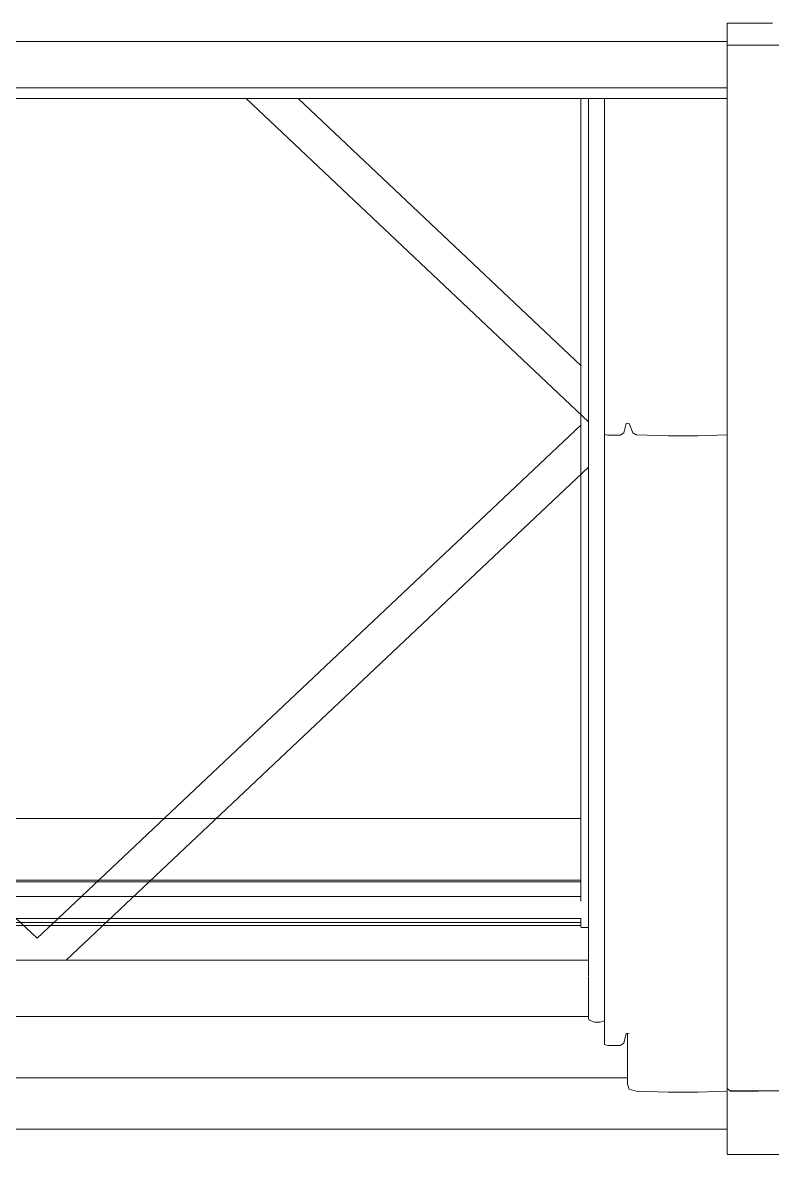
# Model space of a CAD drawing. Header units: metres. Extents: x -3 to 171, y -23 to 41.
# Drawn here: x 15.045 to 15.455, y -15.047 to -14.428 of the extents above; entities that cross this region are included whole.
import ezdxf

# ---------------------------------------------------------------- set-up
doc = ezdxf.new("R2010")
doc.units = ezdxf.units.M
doc.header["$MEASUREMENT"] = 0
for name, pattern in [('Achse', [0.004, 0.002, -0.001, 0, -0.001]), ('Baufluchtlinie', [0.013, 0.008, -0.005]), ('Wipeout_Contour', [1, 0, -1])]:
    doc.linetypes.add(name, pattern=pattern)
for name, color, linetype in [('6._Dach PP STG1_1_000 Achsraster', 7, 'Continuous'), ('6._Dach PP STG1_1_325 Dachfenster', 7, 'Continuous'), ('6._Dach PP STG1_1_Neubau_840 Baulinien', 7, 'Continuous')]:
    doc.layers.add(name, color=color, linetype=linetype)

msp = doc.modelspace()

# ---------------------------------------------------------------- linework, layer by layer
at = {"layer": '6._Dach PP STG1_1_000 Achsraster', "color": 5, "linetype": 'Achse', "lineweight": 0, "ltscale": 1000}
msp.add_line((-1.5, -15), (21, -15), dxfattribs=at)
at = {"layer": '6._Dach PP STG1_1_Neubau_840 Baulinien', "color": 1, "linetype": 'Baufluchtlinie', "lineweight": 25, "ltscale": 1000, "true_color": 0xfb0106, "flags": 128}
msp.add_lwpolyline([(-3.0225, -14.98287), (0, -15), (18.98764, -15.00055), (22.9775, -15.00378)], dxfattribs=at)

# ---------------------------------------------------------------- wipeouts: each hides what was drawn before it
at = {"color": 254, "linetype": 'Wipeout_Contour', "lineweight": 0, "ltscale": 84.611216}
msp.add_wipeout([(15.43035, -14.43142), (15.43035, -14.44058), (15.47031, -14.44058), (15.46995, -14.43142)], dxfattribs=at).dxf.layer = '6._Dach PP STG1_1_325 Dachfenster'
at = {"color": 254, "linetype": 'Wipeout_Contour', "lineweight": 0, "ltscale": 129.236386}
msp.add_wipeout([(15.35505, -14.46976), (15.35455, -14.46976), (15.35455, -14.94961), (15.35465, -14.97173), (15.35455, -14.97286), (15.35505, -14.97371)], dxfattribs=at).dxf.layer = '6._Dach PP STG1_1_325 Dachfenster'
at = {"color": 254, "linetype": 'Wipeout_Contour', "lineweight": 0, "ltscale": 84.725262}
msp.add_wipeout([(15.37525, -14.64745), (15.37605, -14.64717), (15.37605, -14.46976), (15.37525, -14.46976)], dxfattribs=at).dxf.layer = '6._Dach PP STG1_1_325 Dachfenster'
at = {"color": 254, "linetype": 'Wipeout_Contour', "lineweight": 0, "ltscale": 85.138409}
msp.add_wipeout([(15.43035, -15.02858), (14.67595, -15.02858), (14.67595, -15.03311), (15.43035, -15.03311)], dxfattribs=at).dxf.layer = '6._Dach PP STG1_1_325 Dachfenster'
at = {"color": 254, "linetype": 'Wipeout_Contour', "lineweight": 0, "ltscale": 86.297905}
msp.add_wipeout([(15.43035, -15.04027), (15.43035, -15.04449), (15.47314, -15.04449), (15.47218, -15.04027)], dxfattribs=at).dxf.layer = '6._Dach PP STG1_1_325 Dachfenster'

# ---------------------------------------------------------------- next in the draw order: wipeouts: each hides what was drawn before it
at = {"color": 254, "linetype": 'Wipeout_Contour', "lineweight": 0, "ltscale": 126.43516}
msp.add_wipeout([(15.43035, -14.42846), (15.43035, -14.43142), (15.46995, -14.43142), (15.46995, -14.42938), (15.45515, -14.42938), (15.45515, -14.42846)], dxfattribs=at).dxf.layer = '6._Dach PP STG1_1_325 Dachfenster'
at = {"color": 254, "linetype": 'Wipeout_Contour', "lineweight": 0, "ltscale": 85.130641}
msp.add_wipeout([(15.35505, -14.46976), (15.35505, -14.97371), (15.35785, -14.97484), (15.35785, -14.46976)], dxfattribs=at).dxf.layer = '6._Dach PP STG1_1_325 Dachfenster'
at = {"color": 254, "linetype": 'Wipeout_Contour', "lineweight": 0, "ltscale": 84.727845}
msp.add_wipeout([(15.37605, -14.64717), (15.37685, -14.64738), (15.37685, -14.46976), (15.37605, -14.46976)], dxfattribs=at).dxf.layer = '6._Dach PP STG1_1_325 Dachfenster'
at = {"color": 254, "linetype": 'Wipeout_Contour', "lineweight": 0, "ltscale": 64.169413}
msp.add_wipeout([(15.43035, -15.04683), (15.47584, -15.04719), (15.47485, -15.04689)], dxfattribs=at).dxf.layer = '6._Dach PP STG1_1_325 Dachfenster'

# ---------------------------------------------------------------- next in the draw order: wipeouts: each hides what was drawn before it
at = {"color": 254, "linetype": 'Wipeout_Contour', "lineweight": 0, "ltscale": 167.990583}
msp.add_wipeout([(14.75175, -14.67124), (15.03727, -14.9409), (15.06902, -14.9409), (15.35455, -14.67124), (15.35455, -14.6465), (15.16741, -14.46976), (14.93889, -14.46976), (14.75175, -14.6465)], dxfattribs=at).dxf.layer = '6._Dach PP STG1_1_325 Dachfenster'
at = {"color": 254, "linetype": 'Wipeout_Contour', "lineweight": 0, "ltscale": 84.717104}
msp.add_wipeout([(15.37685, -14.64738), (15.37885, -14.65254), (15.37885, -14.46976), (15.37685, -14.46976)], dxfattribs=at).dxf.layer = '6._Dach PP STG1_1_325 Dachfenster'
at = {"color": 254, "linetype": 'Wipeout_Contour', "lineweight": 0, "ltscale": 84.950189}
msp.add_wipeout([(14.75165, -14.97152), (15.35465, -14.97152), (15.35465, -14.96091), (14.75165, -14.96091)], dxfattribs=at).dxf.layer = '6._Dach PP STG1_1_325 Dachfenster'
at = {"color": 254, "linetype": 'Wipeout_Contour', "lineweight": 0, "ltscale": 86.315434}
msp.add_wipeout([(15.43035, -15.04449), (15.43035, -15.04683), (15.47455, -15.04683), (15.47314, -15.04449)], dxfattribs=at).dxf.layer = '6._Dach PP STG1_1_325 Dachfenster'

# ---------------------------------------------------------------- next in the draw order: linework, layer by layer
at = {"layer": '6._Dach PP STG1_1_325 Dachfenster', "color": 7, "linetype": 'Continuous', "lineweight": 13, "ltscale": 1000, "flags": 128}
for points in [[(15.05315, -14.92902), (15.04169, -14.9182), (15.03196, -14.90901), (14.75571, -14.64812)], [(15.47584, -15.04719), (15.43035, -15.04719)]]:
    msp.add_lwpolyline(points, dxfattribs=at)

# ---------------------------------------------------------------- next in the draw order: wipeouts: each hides what was drawn before it
at = {"color": 254, "linetype": 'Wipeout_Contour', "lineweight": 0, "ltscale": 62.601722}
msp.add_wipeout([(15.16741, -14.46976), (15.35455, -14.6465), (15.35455, -14.46976)], dxfattribs=at).dxf.layer = '6._Dach PP STG1_1_325 Dachfenster'
at = {"color": 254, "linetype": 'Wipeout_Contour', "lineweight": 0, "ltscale": 84.707101}
msp.add_wipeout([(15.37395, -14.65261), (15.37525, -14.64745), (15.37525, -14.46976), (15.37395, -14.46976)], dxfattribs=at).dxf.layer = '6._Dach PP STG1_1_325 Dachfenster'
at = {"color": 254, "linetype": 'Wipeout_Contour', "lineweight": 0, "ltscale": 84.742436}
msp.add_wipeout([(15.37885, -14.46976), (15.37885, -14.65254), (15.38065, -14.6536), (15.38065, -14.46976)], dxfattribs=at).dxf.layer = '6._Dach PP STG1_1_325 Dachfenster'
at = {"color": 254, "linetype": 'Wipeout_Contour', "lineweight": 0, "ltscale": 63.890115}
msp.add_wipeout([(15.06902, -14.9409), (15.35455, -14.9409), (15.35455, -14.67124)], dxfattribs=at).dxf.layer = '6._Dach PP STG1_1_325 Dachfenster'
at = {"color": 254, "linetype": 'Wipeout_Contour', "lineweight": 0, "ltscale": 84.929012}
msp.add_wipeout([(14.75165, -14.96091), (15.35465, -14.96091), (15.35465, -14.9566), (14.75165, -14.9566)], dxfattribs=at).dxf.layer = '6._Dach PP STG1_1_325 Dachfenster'
at = {"color": 254, "linetype": 'Wipeout_Contour', "lineweight": 0, "ltscale": 64.226689}
msp.add_wipeout([(14.75165, -14.97173), (15.35465, -14.97173), (14.75165, -14.97152)], dxfattribs=at).dxf.layer = '6._Dach PP STG1_1_325 Dachfenster'

# ---------------------------------------------------------------- next in the draw order: linework, layer by layer
at = {"layer": '6._Dach PP STG1_1_325 Dachfenster', "color": 7, "linetype": 'Continuous', "lineweight": 13, "ltscale": 1000, "flags": 128}
for points in [[(15.05315, -14.92902), (15.0646, -14.9182), (15.07434, -14.90901), (15.35058, -14.64812)], [(15.35045, -14.86354), (14.75585, -14.86354)], [(15.35045, -14.89727), (14.75585, -14.89727)], [(15.35045, -14.89805), (14.75585, -14.89805)], [(15.35045, -14.90618), (14.75585, -14.90618)], [(15.35058, -14.9182), (14.75571, -14.9182)], [(15.35045, -14.9204), (14.75585, -14.9204)], [(15.35045, -14.92209), (14.75585, -14.92209)], [(15.35045, -14.92294), (15.35045, -14.9182)], [(15.35455, -14.92315), (15.35065, -14.92315)]]:
    msp.add_lwpolyline(points, dxfattribs=at)

# ---------------------------------------------------------------- next in the draw order: wipeouts: each hides what was drawn before it
at = {"color": 254, "linetype": 'Wipeout_Contour', "lineweight": 0, "ltscale": 84.715145}
msp.add_wipeout([(15.36525, -14.65389), (15.37185, -14.65389), (15.37185, -14.46976), (15.36525, -14.46976)], dxfattribs=at).dxf.layer = '6._Dach PP STG1_1_325 Dachfenster'
at = {"color": 254, "linetype": 'Wipeout_Contour', "lineweight": 0, "ltscale": 84.773981}
msp.add_wipeout([(15.38065, -14.6536), (15.39825, -14.65417), (15.39825, -14.46976), (15.38065, -14.46976)], dxfattribs=at).dxf.layer = '6._Dach PP STG1_1_325 Dachfenster'
at = {"color": 254, "linetype": 'Wipeout_Contour', "lineweight": 0, "ltscale": 84.915877}
msp.add_wipeout([(14.75165, -14.95158), (14.75165, -14.9566), (15.35465, -14.9566), (15.35465, -14.95158)], dxfattribs=at).dxf.layer = '6._Dach PP STG1_1_325 Dachfenster'

# ---------------------------------------------------------------- next in the draw order: wipeouts: each hides what was drawn before it
at = {"color": 254, "linetype": 'Wipeout_Contour', "lineweight": 0, "ltscale": 84.700501}
msp.add_wipeout([(15.36335, -14.46976), (15.36335, -14.65339), (15.36525, -14.65389), (15.36525, -14.46976)], dxfattribs=at).dxf.layer = '6._Dach PP STG1_1_325 Dachfenster'
at = {"color": 254, "linetype": 'Wipeout_Contour', "lineweight": 0, "ltscale": 84.721855}
msp.add_wipeout([(15.37185, -14.46976), (15.37185, -14.65389), (15.37395, -14.65261), (15.37395, -14.46976)], dxfattribs=at).dxf.layer = '6._Dach PP STG1_1_325 Dachfenster'
at = {"color": 254, "linetype": 'Wipeout_Contour', "lineweight": 0, "ltscale": 84.825554}
msp.add_wipeout([(15.39825, -14.46976), (15.39825, -14.65417), (15.41445, -14.65417), (15.41445, -14.46976)], dxfattribs=at).dxf.layer = '6._Dach PP STG1_1_325 Dachfenster'
at = {"color": 254, "linetype": 'Wipeout_Contour', "lineweight": 0, "ltscale": 148.70506}
msp.add_wipeout([(14.75165, -14.94988), (14.75165, -14.95073), (15.35465, -14.95073), (15.35465, -14.94988), (15.35455, -14.94882), (14.75175, -14.94882), (14.75175, -14.94961)], dxfattribs=at).dxf.layer = '6._Dach PP STG1_1_325 Dachfenster'

# ---------------------------------------------------------------- next in the draw order: wipeouts: each hides what was drawn before it
at = {"color": 254, "linetype": 'Wipeout_Contour', "lineweight": 0, "ltscale": 85.14147}
msp.add_wipeout([(15.35785, -14.46976), (15.35785, -14.97484), (15.36095, -14.97491), (15.36095, -14.46976)], dxfattribs=at).dxf.layer = '6._Dach PP STG1_1_325 Dachfenster'
at = {"color": 254, "linetype": 'Wipeout_Contour', "lineweight": 0, "ltscale": 84.869859}
msp.add_wipeout([(15.41445, -14.46976), (15.41445, -14.65417), (15.43035, -14.65366), (15.43035, -14.46976)], dxfattribs=at).dxf.layer = '6._Dach PP STG1_1_325 Dachfenster'
at = {"color": 254, "linetype": 'Wipeout_Contour', "lineweight": 0, "ltscale": 85.450763}
msp.add_wipeout([(15.37685, -14.64738), (15.37685, -14.9811), (15.37885, -14.98626), (15.37885, -14.65254)], dxfattribs=at).dxf.layer = '6._Dach PP STG1_1_325 Dachfenster'
at = {"color": 254, "linetype": 'Wipeout_Contour', "lineweight": 0, "ltscale": 84.899444}
msp.add_wipeout([(14.75175, -14.94882), (15.35455, -14.94882), (15.35455, -14.94776), (14.75175, -14.94776)], dxfattribs=at).dxf.layer = '6._Dach PP STG1_1_325 Dachfenster'

# ---------------------------------------------------------------- next in the draw order: wipeouts: each hides what was drawn before it
at = {"color": 254, "linetype": 'Wipeout_Contour', "lineweight": 0, "ltscale": 85.419607}
msp.add_wipeout([(15.43205, -14.44058), (15.43205, -15.01247), (15.46885, -15.01247), (15.46885, -14.44058)], dxfattribs=at).dxf.layer = '6._Dach PP STG1_1_325 Dachfenster'
at = {"color": 254, "linetype": 'Wipeout_Contour', "lineweight": 0, "ltscale": 85.14779}
msp.add_wipeout([(15.36095, -14.97491), (15.36335, -14.97409), (15.36335, -14.46976), (15.36095, -14.46976)], dxfattribs=at).dxf.layer = '6._Dach PP STG1_1_325 Dachfenster'
at = {"color": 254, "linetype": 'Wipeout_Contour', "lineweight": 0, "ltscale": 85.445415}
msp.add_wipeout([(15.37395, -14.65261), (15.37185, -14.65389), (15.37185, -14.98757), (15.37395, -14.9863)], dxfattribs=at).dxf.layer = '6._Dach PP STG1_1_325 Dachfenster'
at = {"color": 254, "linetype": 'Wipeout_Contour', "lineweight": 0, "ltscale": 85.495429}
msp.add_wipeout([(15.38065, -14.6536), (15.38065, -14.98732), (15.39825, -14.98789), (15.39825, -14.65417)], dxfattribs=at).dxf.layer = '6._Dach PP STG1_1_325 Dachfenster'
at = {"color": 254, "linetype": 'Wipeout_Contour', "lineweight": 0, "ltscale": 84.897037}
msp.add_wipeout([(14.75175, -14.94712), (14.75175, -14.94776), (15.35455, -14.94776), (15.35455, -14.94712)], dxfattribs=at).dxf.layer = '6._Dach PP STG1_1_325 Dachfenster'

# ---------------------------------------------------------------- next in the draw order: wipeouts: each hides what was drawn before it
at = {"color": 254, "linetype": 'Wipeout_Contour', "lineweight": 0, "ltscale": 85.36067}
msp.add_wipeout([(15.43205, -14.44058), (15.43035, -14.44058), (15.43035, -15.01121), (15.43205, -15.01247)], dxfattribs=at).dxf.layer = '6._Dach PP STG1_1_325 Dachfenster'
at = {"color": 254, "linetype": 'Wipeout_Contour', "lineweight": 0, "ltscale": 85.440823}
msp.add_wipeout([(15.37395, -14.65261), (15.37395, -14.9863), (15.37525, -14.98114), (15.37525, -14.64745)], dxfattribs=at).dxf.layer = '6._Dach PP STG1_1_325 Dachfenster'
at = {"color": 254, "linetype": 'Wipeout_Contour', "lineweight": 0, "ltscale": 85.544869}
msp.add_wipeout([(15.41445, -14.65417), (15.39825, -14.65417), (15.39825, -14.98789), (15.41445, -14.98789)], dxfattribs=at).dxf.layer = '6._Dach PP STG1_1_325 Dachfenster'
at = {"color": 254, "linetype": 'Wipeout_Contour', "lineweight": 0, "ltscale": 84.886593}
msp.add_wipeout([(14.75175, -14.94097), (14.75175, -14.94642), (15.35455, -14.94642), (15.35455, -14.94097)], dxfattribs=at).dxf.layer = '6._Dach PP STG1_1_325 Dachfenster'
at = {"color": 254, "linetype": 'Wipeout_Contour', "lineweight": 0, "ltscale": 84.907509}
msp.add_wipeout([(14.75165, -14.95073), (14.75165, -14.95158), (15.35465, -14.95158), (15.35465, -14.95073)], dxfattribs=at).dxf.layer = '6._Dach PP STG1_1_325 Dachfenster'

# ---------------------------------------------------------------- next in the draw order: linework, layer by layer
at = {"layer": '6._Dach PP STG1_1_325 Dachfenster', "color": 7, "linetype": 'Continuous', "lineweight": 13, "ltscale": 1000, "flags": 128}
for points in [[(15.06902, -14.9409), (15.35455, -14.67124)], [(15.35455, -14.9409), (14.75175, -14.9409)], [(15.35455, -14.94097), (14.75175, -14.94097)]]:
    msp.add_lwpolyline(points, dxfattribs=at)

# ---------------------------------------------------------------- next in the draw order: wipeouts: each hides what was drawn before it
at = {"color": 254, "linetype": 'Wipeout_Contour', "lineweight": 0, "ltscale": 83.560055}
msp.add_wipeout([(14.67595, -14.46389), (14.67595, -14.46963), (15.43035, -14.46963), (15.43035, -14.46389)], dxfattribs=at).dxf.layer = '6._Dach PP STG1_1_325 Dachfenster'
at = {"color": 254, "linetype": 'Wipeout_Contour', "lineweight": 0, "ltscale": 85.525972}
msp.add_wipeout([(15.37605, -14.64717), (15.37605, -14.98085), (15.37675, -14.98104), (15.37685, -14.64738)], dxfattribs=at).dxf.layer = '6._Dach PP STG1_1_325 Dachfenster'
at = {"color": 254, "linetype": 'Wipeout_Contour', "lineweight": 0, "ltscale": 85.434946}
msp.add_wipeout([(15.36525, -14.65389), (15.36525, -14.98757), (15.37185, -14.98757), (15.37185, -14.65389)], dxfattribs=at).dxf.layer = '6._Dach PP STG1_1_325 Dachfenster'
at = {"color": 254, "linetype": 'Wipeout_Contour', "lineweight": 0, "ltscale": 85.590338}
msp.add_wipeout([(15.41445, -14.98789), (15.43035, -14.98738), (15.43035, -14.65366), (15.41445, -14.65417)], dxfattribs=at).dxf.layer = '6._Dach PP STG1_1_325 Dachfenster'
at = {"color": 254, "linetype": 'Wipeout_Contour', "lineweight": 0, "ltscale": 84.895155}
msp.add_wipeout([(14.75175, -14.94712), (15.35455, -14.94712), (15.35455, -14.94642), (14.75175, -14.94642)], dxfattribs=at).dxf.layer = '6._Dach PP STG1_1_325 Dachfenster'
at = {"color": 254, "linetype": 'Wipeout_Contour', "lineweight": 0, "ltscale": 339.103072}
msp.add_wipeout([(14.67595, -15.01269), (14.67595, -15.02356), (15.43035, -15.02356), (15.43035, -15.01269), (15.41445, -15.0132), (15.39825, -15.0132), (15.38065, -15.01264), (15.37685, -15.01158), (15.37585, -15.00882), (15.37585, -15.00525), (14.73045, -15.00525), (14.73045, -15.00882), (14.72945, -15.01158), (14.72565, -15.01264), (14.70805, -15.0132), (14.69185, -15.0132)], dxfattribs=at).dxf.layer = '6._Dach PP STG1_1_325 Dachfenster'

# ---------------------------------------------------------------- next in the draw order: wipeouts: each hides what was drawn before it
at = {"color": 254, "linetype": 'Wipeout_Contour', "lineweight": 0, "ltscale": 83.549899}
msp.add_wipeout([(14.67595, -14.46389), (15.43035, -14.46389), (15.43035, -14.46237), (14.67595, -14.46237)], dxfattribs=at).dxf.layer = '6._Dach PP STG1_1_325 Dachfenster'
at = {"color": 254, "linetype": 'Wipeout_Contour', "lineweight": 0, "ltscale": 63.121386}
msp.add_wipeout([(14.67595, -14.46976), (15.43035, -14.46976), (14.67595, -14.46963)], dxfattribs=at).dxf.layer = '6._Dach PP STG1_1_325 Dachfenster'
at = {"color": 254, "linetype": 'Wipeout_Contour', "lineweight": 0, "ltscale": 85.436966}
msp.add_wipeout([(15.37525, -14.64745), (15.37525, -14.98114), (15.37605, -14.98085), (15.37605, -14.64717)], dxfattribs=at).dxf.layer = '6._Dach PP STG1_1_325 Dachfenster'
at = {"color": 254, "linetype": 'Wipeout_Contour', "lineweight": 0, "ltscale": 85.421917}
msp.add_wipeout([(15.36335, -14.65339), (15.36335, -14.98708), (15.36525, -14.98757), (15.36525, -14.65389)], dxfattribs=at).dxf.layer = '6._Dach PP STG1_1_325 Dachfenster'
at = {"color": 254, "linetype": 'Wipeout_Contour', "lineweight": 0, "ltscale": 86.035561}
msp.add_wipeout([(15.39825, -15.0132), (15.41445, -15.0132), (15.41445, -14.98789), (15.39825, -14.98789)], dxfattribs=at).dxf.layer = '6._Dach PP STG1_1_325 Dachfenster'
at = {"color": 254, "linetype": 'Wipeout_Contour', "lineweight": 0, "ltscale": 85.123974}
msp.add_wipeout([(14.67595, -15.02462), (14.67595, -15.02689), (15.43035, -15.02689), (15.43035, -15.02462)], dxfattribs=at).dxf.layer = '6._Dach PP STG1_1_325 Dachfenster'

# ---------------------------------------------------------------- next in the draw order: linework, layer by layer
at = {"layer": '6._Dach PP STG1_1_325 Dachfenster', "color": 7, "linetype": 'Continuous', "lineweight": 13, "ltscale": 1000, "flags": 128}
for points in [[(15.43035, -14.46976), (14.67595, -14.46976)], [(15.16741, -14.46976), (15.35455, -14.6465)], [(15.19586, -14.46976), (15.35058, -14.61588)], [(15.35045, -14.90873), (15.35045, -14.46976)], [(15.35455, -14.94961), (15.35455, -14.46976)], [(15.37395, -14.65261), (15.37525, -14.64745)], [(15.37525, -14.64745), (15.37605, -14.64717)], [(15.37605, -14.64717), (15.37685, -14.64738)], [(15.36335, -14.65339), (15.36525, -14.65389), (15.37185, -14.65389)], [(15.37185, -14.65389), (15.37395, -14.65261)]]:
    msp.add_lwpolyline(points, dxfattribs=at)

# ---------------------------------------------------------------- next in the draw order: wipeouts: each hides what was drawn before it
at = {"color": 254, "linetype": 'Wipeout_Contour', "lineweight": 0, "ltscale": 83.545101}
msp.add_wipeout([(15.43035, -14.46042), (14.67595, -14.46042), (14.67595, -14.46237), (15.43035, -14.46237)], dxfattribs=at).dxf.layer = '6._Dach PP STG1_1_325 Dachfenster'
at = {"color": 254, "linetype": 'Wipeout_Contour', "lineweight": 0, "ltscale": 85.464867}
msp.add_wipeout([(15.37885, -14.65254), (15.37885, -14.98626), (15.38065, -14.98732), (15.38065, -14.6536)], dxfattribs=at).dxf.layer = '6._Dach PP STG1_1_325 Dachfenster'
at = {"color": 254, "linetype": 'Wipeout_Contour', "lineweight": 0, "ltscale": 86.079899}
msp.add_wipeout([(15.41445, -14.98789), (15.41445, -15.0132), (15.43035, -15.01269), (15.43035, -14.98738)], dxfattribs=at).dxf.layer = '6._Dach PP STG1_1_325 Dachfenster'
at = {"color": 254, "linetype": 'Wipeout_Contour', "lineweight": 0, "ltscale": 85.129553}
msp.add_wipeout([(14.67595, -15.02689), (14.67595, -15.02858), (15.43035, -15.02858), (15.43035, -15.02689)], dxfattribs=at).dxf.layer = '6._Dach PP STG1_1_325 Dachfenster'

# ---------------------------------------------------------------- next in the draw order: linework, layer by layer
at = {"layer": '6._Dach PP STG1_1_325 Dachfenster', "color": 7, "linetype": 'Continuous', "lineweight": 13, "ltscale": 1000, "flags": 128}
for points in [[(15.43035, -14.46389), (14.67595, -14.46389)], [(15.37685, -14.64738), (15.37885, -14.65254)], [(15.37885, -14.65254), (15.38065, -14.6536)], [(15.38065, -14.6536), (15.39825, -14.65417), (15.41445, -14.65417), (15.43035, -14.65366)]]:
    msp.add_lwpolyline(points, dxfattribs=at)

# ---------------------------------------------------------------- next in the draw order: wipeouts: each hides what was drawn before it
at = {"color": 254, "linetype": 'Wipeout_Contour', "lineweight": 0, "ltscale": 83.539204}
msp.add_wipeout([(14.67595, -14.45811), (14.67595, -14.46042), (15.43035, -14.46042), (15.43035, -14.45811)], dxfattribs=at).dxf.layer = '6._Dach PP STG1_1_325 Dachfenster'
at = {"color": 254, "linetype": 'Wipeout_Contour', "lineweight": 0, "ltscale": 85.793632}
msp.add_wipeout([(15.37585, -14.98092), (15.37585, -15.00882), (15.37685, -14.98117), (15.37605, -14.98085)], dxfattribs=at).dxf.layer = '6._Dach PP STG1_1_325 Dachfenster'
at = {"color": 254, "linetype": 'Wipeout_Contour', "lineweight": 0, "ltscale": 85.119252}
msp.add_wipeout([(14.67595, -15.02356), (14.67595, -15.02462), (15.43035, -15.02462), (15.43035, -15.02356)], dxfattribs=at).dxf.layer = '6._Dach PP STG1_1_325 Dachfenster'
at = {"color": 254, "linetype": 'Wipeout_Contour', "lineweight": 0, "ltscale": 86.277786}
msp.add_wipeout([(15.43035, -15.02775), (15.43035, -15.04027), (15.47218, -15.04027), (15.47097, -15.02775)], dxfattribs=at).dxf.layer = '6._Dach PP STG1_1_325 Dachfenster'

# ---------------------------------------------------------------- next in the draw order: linework, layer by layer
at = {"layer": '6._Dach PP STG1_1_325 Dachfenster', "color": 7, "linetype": 'Continuous', "lineweight": 13, "ltscale": 1000, "flags": 128}
msp.add_lwpolyline([(14.67595, -15.03339), (15.43035, -15.03339)], dxfattribs=at)

# ---------------------------------------------------------------- next in the draw order: wipeouts: each hides what was drawn before it
at = {"color": 254, "linetype": 'Wipeout_Contour', "lineweight": 0, "ltscale": 83.524161}
msp.add_wipeout([(15.43035, -14.4523), (14.67595, -14.4523), (14.67595, -14.45535), (15.43035, -14.45535)], dxfattribs=at).dxf.layer = '6._Dach PP STG1_1_325 Dachfenster'
at = {"color": 254, "linetype": 'Wipeout_Contour', "lineweight": 0, "ltscale": 86.217128}
msp.add_wipeout([(15.37685, -14.98117), (15.37585, -15.00882), (15.37685, -15.01158), (15.37885, -14.98626)], dxfattribs=at).dxf.layer = '6._Dach PP STG1_1_325 Dachfenster'
at = {"color": 254, "linetype": 'Wipeout_Contour', "lineweight": 0, "ltscale": 107.642199}
msp.add_wipeout([(15.47034, -15.01304), (15.43035, -15.01304), (15.43035, -15.02775), (15.47097, -15.02775), (15.47085, -15.02455)], dxfattribs=at).dxf.layer = '6._Dach PP STG1_1_325 Dachfenster'

# ---------------------------------------------------------------- next in the draw order: wipeouts: each hides what was drawn before it
at = {"color": 254, "linetype": 'Wipeout_Contour', "lineweight": 0, "ltscale": 83.51511}
msp.add_wipeout([(15.43035, -14.44881), (14.67595, -14.44881), (14.67595, -14.4523), (15.43035, -14.4523)], dxfattribs=at).dxf.layer = '6._Dach PP STG1_1_325 Dachfenster'
at = {"color": 254, "linetype": 'Wipeout_Contour', "lineweight": 0, "ltscale": 259.063398}
msp.add_wipeout([(15.43205, -15.01247), (15.43035, -15.01121), (15.43035, -15.01262), (15.47042, -15.01262), (15.47085, -15.01151), (15.47485, -14.99956), (15.47755, -14.98739), (15.47885, -14.97514), (15.47735, -14.98739), (15.47465, -14.99956), (15.47065, -15.01151), (15.46885, -15.01247)], dxfattribs=at).dxf.layer = '6._Dach PP STG1_1_325 Dachfenster'
at = {"color": 254, "linetype": 'Wipeout_Contour', "lineweight": 0, "ltscale": 85.986386}
msp.add_wipeout([(15.38065, -14.98732), (15.38065, -15.01264), (15.39825, -15.0132), (15.39825, -14.98789)], dxfattribs=at).dxf.layer = '6._Dach PP STG1_1_325 Dachfenster'

# ---------------------------------------------------------------- next in the draw order: wipeouts: each hides what was drawn before it
at = {"color": 254, "linetype": 'Wipeout_Contour', "lineweight": 0, "ltscale": 83.505128}
msp.add_wipeout([(15.43035, -14.44509), (14.67595, -14.44509), (14.67595, -14.44881), (15.43035, -14.44881)], dxfattribs=at).dxf.layer = '6._Dach PP STG1_1_325 Dachfenster'
at = {"color": 254, "linetype": 'Wipeout_Contour', "lineweight": 0, "ltscale": 83.532194}
msp.add_wipeout([(14.67595, -14.45535), (14.67595, -14.45811), (15.43035, -14.45811), (15.43035, -14.45535)], dxfattribs=at).dxf.layer = '6._Dach PP STG1_1_325 Dachfenster'
at = {"color": 254, "linetype": 'Wipeout_Contour', "lineweight": 0, "ltscale": 64.431382}
msp.add_wipeout([(15.38065, -14.98732), (15.37685, -15.01158), (15.38065, -15.01264)], dxfattribs=at).dxf.layer = '6._Dach PP STG1_1_325 Dachfenster'
at = {"color": 254, "linetype": 'Wipeout_Contour', "lineweight": 0, "ltscale": 65.345783}
msp.add_wipeout([(15.43035, -15.01304), (15.47034, -15.01304), (15.43035, -15.01262)], dxfattribs=at).dxf.layer = '6._Dach PP STG1_1_325 Dachfenster'

# ---------------------------------------------------------------- next in the draw order: linework, layer by layer
at = {"layer": '6._Dach PP STG1_1_325 Dachfenster', "color": 7, "linetype": 'Continuous', "lineweight": 13, "ltscale": 1000, "flags": 128}
for points in [[(15.43205, -15.01247), (15.43035, -15.01121)], [(15.43035, -15.01121), (15.43035, -15.01262)], [(15.43035, -15.01304), (15.43035, -15.02775), (15.43035, -15.04027), (15.43035, -15.04449), (15.43035, -15.04683)], [(15.46885, -15.01247), (15.43205, -15.01247)]]:
    msp.add_lwpolyline(points, dxfattribs=at)

# ---------------------------------------------------------------- next in the draw order: wipeouts: each hides what was drawn before it
at = {"color": 254, "linetype": 'Wipeout_Contour', "lineweight": 0, "ltscale": 83.494608}
msp.add_wipeout([(14.67595, -14.44509), (15.43035, -14.44509), (15.43035, -14.44121), (14.67595, -14.44121)], dxfattribs=at).dxf.layer = '6._Dach PP STG1_1_325 Dachfenster'
at = {"color": 254, "linetype": 'Wipeout_Contour', "lineweight": 0, "ltscale": 64.101996}
msp.add_wipeout([(15.37685, -15.01158), (15.38065, -14.98732), (15.37885, -14.98626)], dxfattribs=at).dxf.layer = '6._Dach PP STG1_1_325 Dachfenster'

# ---------------------------------------------------------------- next in the draw order: linework, layer by layer
at = {"layer": '6._Dach PP STG1_1_325 Dachfenster', "color": 7, "linetype": 'Continuous', "lineweight": 13, "ltscale": 1000, "flags": 128}
for points in [[(15.37585, -15.00882), (15.37685, -15.01158)], [(15.37685, -15.01158), (15.38065, -15.01264), (15.39825, -15.0132), (15.41445, -15.0132), (15.43035, -15.01269)]]:
    msp.add_lwpolyline(points, dxfattribs=at)

# ---------------------------------------------------------------- next in the draw order: wipeouts: each hides what was drawn before it
at = {"color": 254, "linetype": 'Wipeout_Contour', "lineweight": 0, "ltscale": 83.486844}
msp.add_wipeout([(14.67595, -14.44062), (15.43035, -14.44062), (15.43035, -14.44012), (14.67595, -14.44012)], dxfattribs=at).dxf.layer = '6._Dach PP STG1_1_325 Dachfenster'
at = {"color": 254, "linetype": 'Wipeout_Contour', "lineweight": 0, "ltscale": 85.044883}
msp.add_wipeout([(15.37585, -14.99323), (14.73045, -14.99323), (14.73045, -15.00518), (15.37585, -15.00518)], dxfattribs=at).dxf.layer = '6._Dach PP STG1_1_325 Dachfenster'

# ---------------------------------------------------------------- next in the draw order: linework, layer by layer
at = {"layer": '6._Dach PP STG1_1_325 Dachfenster', "color": 7, "linetype": 'Continuous', "lineweight": 13, "ltscale": 1000, "flags": 128}
msp.add_lwpolyline([(15.37585, -15.00525), (14.73045, -15.00525)], dxfattribs=at)

# ---------------------------------------------------------------- next in the draw order: wipeouts: each hides what was drawn before it
at = {"color": 254, "linetype": 'Wipeout_Contour', "lineweight": 0, "ltscale": 83.479413}
msp.add_wipeout([(14.67595, -14.43844), (15.43035, -14.43844), (15.43035, -14.43692), (14.67595, -14.43692)], dxfattribs=at).dxf.layer = '6._Dach PP STG1_1_325 Dachfenster'
at = {"color": 254, "linetype": 'Wipeout_Contour', "lineweight": 0, "ltscale": 339.407567}
msp.add_wipeout([(14.73045, -14.99323), (15.37585, -14.99323), (15.37585, -14.98092), (15.37525, -14.98114), (15.37395, -14.9863), (15.37185, -14.98757), (15.36525, -14.98757), (15.36335, -14.98708), (15.36335, -14.97866), (14.74295, -14.97866), (14.74295, -14.98708), (14.74105, -14.98757), (14.73445, -14.98757), (14.73235, -14.9863), (14.73105, -14.98114), (14.73045, -14.98092)], dxfattribs=at).dxf.layer = '6._Dach PP STG1_1_325 Dachfenster'

# ---------------------------------------------------------------- next in the draw order: linework, layer by layer
at = {"layer": '6._Dach PP STG1_1_325 Dachfenster', "color": 7, "linetype": 'Continuous', "lineweight": 13, "ltscale": 1000, "flags": 128}
for points in [[(15.37395, -14.9863), (15.37525, -14.98114)], [(15.37525, -14.98114), (15.37605, -14.98085)], [(15.37585, -14.98092), (15.37585, -15.00882)], [(15.37605, -14.98085), (15.37675, -14.98104)], [(15.36335, -14.98708), (15.36525, -14.98757), (15.37185, -14.98757)], [(15.37185, -14.98757), (15.37395, -14.9863)]]:
    msp.add_lwpolyline(points, dxfattribs=at)

# ---------------------------------------------------------------- next in the draw order: wipeouts: each hides what was drawn before it
at = {"color": 254, "linetype": 'Wipeout_Contour', "lineweight": 0, "ltscale": 83.47462}
msp.add_wipeout([(14.67595, -14.43692), (15.43035, -14.43692), (15.43035, -14.43497), (14.67595, -14.43497)], dxfattribs=at).dxf.layer = '6._Dach PP STG1_1_325 Dachfenster'
at = {"color": 254, "linetype": 'Wipeout_Contour', "lineweight": 0, "ltscale": 296.177677}
msp.add_wipeout([(14.74295, -14.97866), (15.36335, -14.97866), (15.36335, -14.97409), (15.36095, -14.97491), (15.35785, -14.97484), (15.35505, -14.97371), (15.35455, -14.97286), (15.35455, -14.97173), (14.75175, -14.97173), (14.75175, -14.97286), (14.75125, -14.97371), (14.74845, -14.97484), (14.74535, -14.97491), (14.74295, -14.97409)], dxfattribs=at).dxf.layer = '6._Dach PP STG1_1_325 Dachfenster'

# ---------------------------------------------------------------- next in the draw order: linework, layer by layer
at = {"layer": '6._Dach PP STG1_1_325 Dachfenster', "color": 7, "linetype": 'Continuous', "lineweight": 13, "ltscale": 1000, "flags": 128}
for points in [[(15.36335, -14.98708), (15.36335, -14.65339), (15.36335, -14.46976)], [(15.35465, -14.94988), (15.35465, -14.95073), (15.35465, -14.95158), (15.35465, -14.9566), (15.35465, -14.96091), (15.35465, -14.97152)], [(15.35465, -14.97173), (14.75165, -14.97173)], [(15.35455, -14.97286), (15.35455, -14.97173)], [(15.35455, -14.97286), (15.35505, -14.97371)], [(15.35505, -14.97371), (15.35785, -14.97484)], [(15.35785, -14.97484), (15.36095, -14.97491)], [(15.36095, -14.97491), (15.36335, -14.97409)]]:
    msp.add_lwpolyline(points, dxfattribs=at)

# ---------------------------------------------------------------- next in the draw order: wipeouts: each hides what was drawn before it
at = {"color": 254, "linetype": 'Wipeout_Contour', "lineweight": 0, "ltscale": 83.468728}
msp.add_wipeout([(14.67595, -14.43497), (15.43035, -14.43497), (15.43035, -14.43265), (14.67595, -14.43265)], dxfattribs=at).dxf.layer = '6._Dach PP STG1_1_325 Dachfenster'
at = {"color": 254, "linetype": 'Wipeout_Contour', "lineweight": 0, "ltscale": 83.482803}
msp.add_wipeout([(15.43035, -14.43844), (14.67595, -14.43844), (14.67595, -14.43938), (15.43035, -14.43938)], dxfattribs=at).dxf.layer = '6._Dach PP STG1_1_325 Dachfenster'

# ---------------------------------------------------------------- next in the draw order: wipeouts: each hides what was drawn before it
at = {"color": 254, "linetype": 'Wipeout_Contour', "lineweight": 0, "ltscale": 83.461725}
msp.add_wipeout([(14.67595, -14.4299), (14.67595, -14.43265), (15.43035, -14.43265), (15.43035, -14.4299)], dxfattribs=at).dxf.layer = '6._Dach PP STG1_1_325 Dachfenster'
at = {"color": 254, "linetype": 'Wipeout_Contour', "lineweight": 0, "ltscale": 63.061039}
msp.add_wipeout([(14.67595, -14.44085), (15.43035, -14.44085), (14.67595, -14.44069)], dxfattribs=at).dxf.layer = '6._Dach PP STG1_1_325 Dachfenster'

# ---------------------------------------------------------------- next in the draw order: wipeouts: each hides what was drawn before it
at = {"color": 254, "linetype": 'Wipeout_Contour', "lineweight": 0, "ltscale": 83.455517}
msp.add_wipeout([(14.67595, -14.42818), (14.67595, -14.4299), (15.43035, -14.4299), (15.43035, -14.42818)], dxfattribs=at).dxf.layer = '6._Dach PP STG1_1_325 Dachfenster'
at = {"color": 254, "linetype": 'Wipeout_Contour', "lineweight": 0, "ltscale": 63.058547}
msp.add_wipeout([(14.67595, -14.43972), (15.43035, -14.43972), (14.67595, -14.43938)], dxfattribs=at).dxf.layer = '6._Dach PP STG1_1_325 Dachfenster'

# ---------------------------------------------------------------- next in the draw order: linework, layer by layer
at = {"layer": '6._Dach PP STG1_1_325 Dachfenster', "color": 7, "linetype": 'Continuous', "lineweight": 13, "ltscale": 1000, "flags": 128}
for points in [[(15.43035, -14.42846), (15.43035, -14.43142), (15.43035, -14.44058)], [(15.43035, -14.42846), (15.45515, -14.42846)], [(15.43035, -14.43844), (14.67595, -14.43844)], [(15.43035, -15.01121), (15.43035, -14.44058)], [(15.47031, -14.44058), (15.43035, -14.44058)]]:
    msp.add_lwpolyline(points, dxfattribs=at)

doc.saveas('drawing.dxf')
